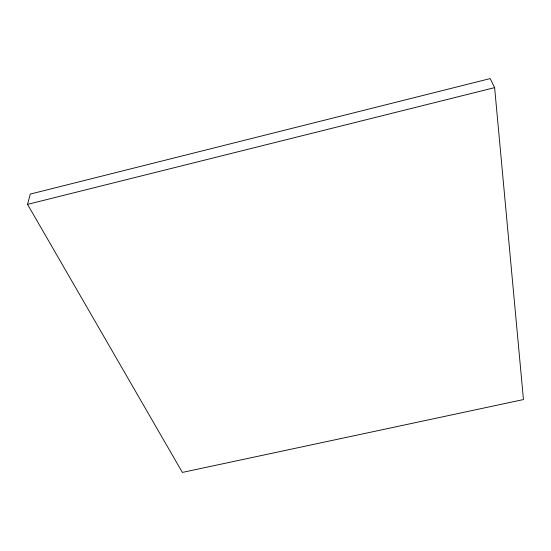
<?xml version="1.0" encoding="UTF-8"?>
<svg xmlns="http://www.w3.org/2000/svg" width="551" height="551" viewBox="0 0 551 551"><rect width="100%" height="100%" fill="white"/><g stroke="black" fill="none" stroke-linecap="round" stroke-linejoin="round"><path stroke-width="0.83" d="M27.55 204.38L30.257 194.09L490.197 78.579L494.626 87.623L523.45 399.565L182.367 472.421L27.55 204.38L494.626 87.623"/></g></svg>
